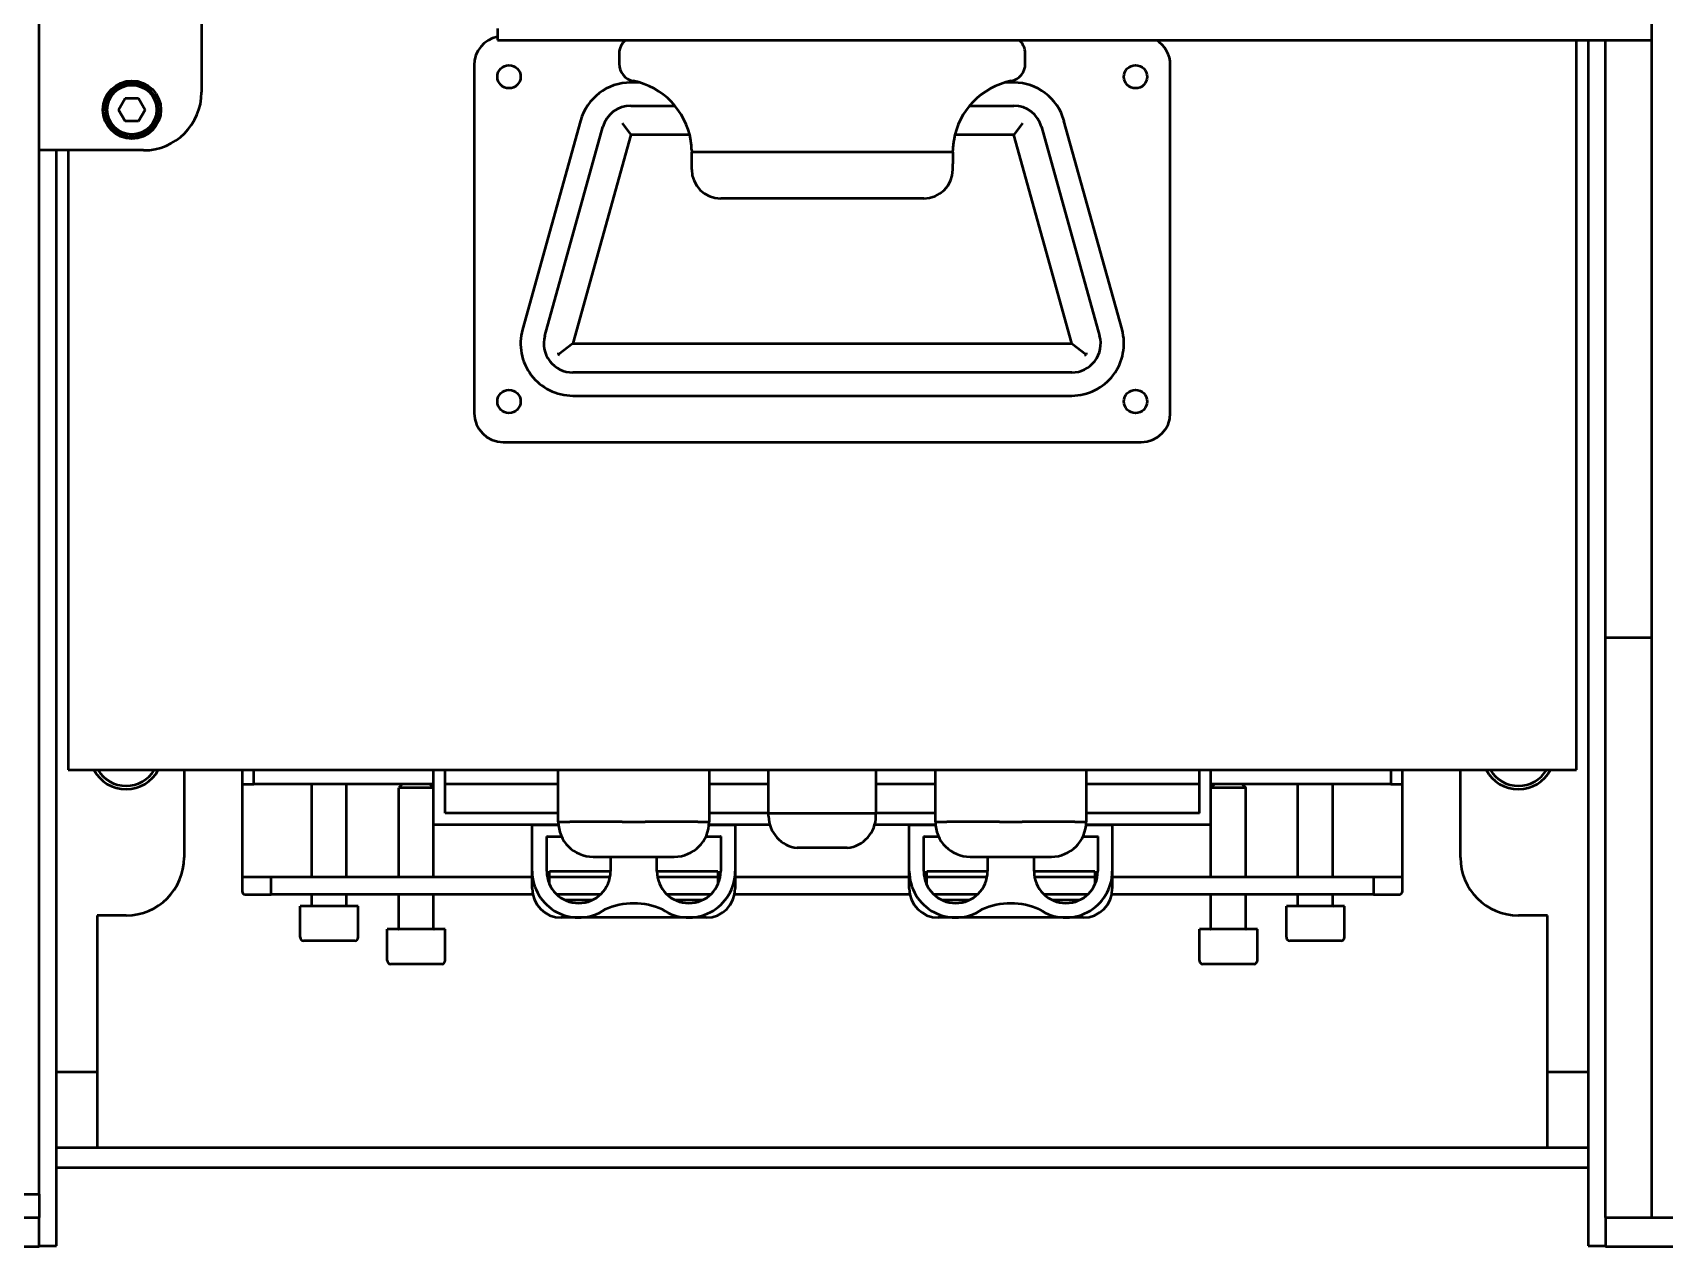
# Model space of a CAD drawing. Header units: millimetres. Extents: x 79 to 1474, y 97 to 691.
# Drawn here: x 639.2 to 920.4, y 120.1 to 329.4 of the extents above; entities that cross this region are included whole.
import ezdxf

# ---------------------------------------------------------------- set-up
doc = ezdxf.new("R2010")
doc.units = ezdxf.units.MM
doc.layers.add('Visible (ISO)', color=7, linetype='Continuous', lineweight=50)

msp = doc.modelspace()

# ---------------------------------------------------------------- linework, layer by layer
at = {"layer": 'Visible (ISO)'}
for p, q in [((640.27, 129.13), (640.27, 659.13)), ((640.27, 309.13), (640.27, 659.13)), ((918.27, 328.13), (918.27, 438.13)), ((668.27, 334.13), (668.27, 319.13)), ((719.27, 330.13), (719.27, 328.13)), ((719.27, 328.13), (918.27, 328.13)), ((905.27, 202.32), (905.27, 328.13)), ((907.27, 328.13), (907.27, 120.2)), ((910.27, 125.13), (910.27, 328.13)), ((918.27, 128.13), (918.27, 328.13)), ((715.27, 323.82), (715.27, 263.82)), ((740.27, 325.82), (740.27, 324.03)), ((810.27, 324.03), (810.27, 325.82)), ((835.27, 263.82), (835.27, 323.82)), ((743.77, 320.82), (742.27, 320.82)), ((808.27, 320.82), (806.77, 320.82)), ((653.96, 316.13), (655.11, 318.13)), ((655.11, 318.13), (657.42, 318.13)), ((657.42, 318.13), (658.58, 316.13)), ((651.67, 316.39), (652.02, 316.39)), ((652.02, 315.92), (651.67, 315.92)), ((652.02, 315.87), (651.67, 315.87)), ((655.11, 314.13), (653.96, 316.13)), ((658.58, 316.13), (657.42, 314.13)), ((742.27, 316.82), (749.87, 316.82)), ((800.66, 316.82), (808.27, 316.82)), ((657.42, 314.13), (655.11, 314.13)), ((733.6, 314.23), (723.6, 278.23)), ((727.45, 277.16), (737.45, 313.16)), ((740.75, 313.82), (742.27, 311.82)), ((809.79, 313.82), (808.27, 311.82)), ((813.08, 313.16), (823.08, 277.16)), ((826.94, 278.23), (816.94, 314.23)), ((742.27, 311.82), (732.27, 275.82)), ((752.4, 311.82), (742.27, 311.82)), ((808.27, 311.82), (798.13, 311.82)), ((818.27, 275.82), (808.27, 311.82)), ((658.27, 309.13), (640.27, 309.13)), ((643.27, 120.2), (643.27, 309.13)), ((645.27, 309.13), (645.27, 202.32)), ((752.77, 309.09), (752.76, 309.09)), ((752.77, 309.09), (752.77, 308.82)), ((797.77, 308.82), (752.77, 308.82)), ((752.77, 306.82), (752.77, 308.82)), ((752.77, 305.82), (752.77, 306.82)), ((797.77, 309.09), (797.77, 309.09)), ((797.77, 308.82), (797.77, 309.09)), ((797.77, 308.82), (797.77, 306.82)), ((797.77, 305.82), (797.77, 306.82)), ((792.77, 300.82), (757.77, 300.82)), ((732.27, 275.82), (729.79, 273.94)), ((732.27, 275.82), (818.27, 275.82)), ((818.27, 275.82), (820.75, 273.94)), ((818.27, 270.82), (732.27, 270.82)), ((732.27, 266.82), (818.27, 266.82)), ((720.27, 258.82), (830.27, 258.82)), ((910.27, 225.13), (918.27, 225.13)), ((645.27, 202.32), (905.27, 202.32)), ((665.27, 202.32), (665.27, 187.2)), ((675.27, 202.32), (675.27, 199.82)), ((675.27, 199.82), (675.27, 183.82)), ((675.27, 199.82), (677.27, 199.82)), ((677.27, 199.82), (677.27, 202.32)), ((708.27, 199.82), (677.27, 199.82)), ((687.27, 183.82), (687.27, 199.82)), ((693.27, 183.82), (693.27, 199.82)), ((702.88, 199.82), (702.27, 199.21)), ((707.65, 199.82), (708.27, 199.21)), ((708.27, 192.82), (708.27, 202.32)), ((710.27, 194.82), (710.27, 202.32)), ((729.77, 199.82), (710.27, 199.82)), ((729.77, 193.32), (729.77, 202.32)), ((755.77, 202.32), (755.77, 193.32)), ((766.02, 199.82), (755.77, 199.82)), ((766.02, 194.82), (766.02, 202.32)), ((784.52, 202.32), (784.52, 194.82)), ((794.77, 199.82), (784.52, 199.82)), ((794.77, 193.32), (794.77, 202.32)), ((820.77, 202.32), (820.77, 193.32)), ((840.27, 199.82), (820.77, 199.82)), ((840.27, 194.82), (840.27, 202.32)), ((842.27, 192.82), (842.27, 202.32)), ((873.27, 199.82), (842.27, 199.82)), ((842.88, 199.82), (842.27, 199.21)), ((847.65, 199.82), (848.27, 199.21)), ((857.27, 183.82), (857.27, 199.82)), ((863.27, 183.82), (863.27, 199.82)), ((873.27, 202.32), (873.27, 199.82)), ((873.27, 199.82), (875.27, 199.82)), ((875.27, 199.82), (875.27, 202.32)), ((875.27, 183.82), (875.27, 199.82)), ((885.27, 187.2), (885.27, 202.32)), ((708.27, 199.21), (702.27, 199.21)), ((702.27, 183.82), (702.27, 199.21)), ((848.27, 199.21), (842.27, 199.21)), ((848.27, 183.82), (848.27, 199.21)), ((729.77, 194.82), (710.27, 194.82)), ((766.02, 194.82), (755.77, 194.82)), ((766.02, 194.82), (766.52, 194.82)), ((766.02, 194.32), (766.02, 194.82)), ((766.52, 194.82), (770.64, 194.82)), ((770.64, 194.82), (774.77, 194.82)), ((774.77, 194.82), (775.77, 194.82)), ((775.77, 194.82), (779.89, 194.82)), ((779.89, 194.82), (784.02, 194.82)), ((784.02, 194.82), (784.52, 194.82)), ((794.77, 194.82), (784.52, 194.82)), ((784.52, 194.32), (784.52, 194.82)), ((840.27, 194.82), (820.77, 194.82)), ((729.79, 192.82), (708.27, 192.82)), ((708.27, 183.82), (708.27, 192.82)), ((725.27, 192.82), (729.79, 192.82)), ((725.27, 184.82), (725.27, 192.82)), ((729.77, 193.32), (730.03, 193.32)), ((730.03, 193.32), (731, 193.32)), ((731, 193.32), (731.73, 193.32)), ((736.27, 193.32), (731.73, 193.32)), ((740.8, 193.32), (736.27, 193.32)), ((740.8, 193.32), (741.8, 193.32)), ((741.8, 193.32), (743.73, 193.32)), ((743.73, 193.32), (744.73, 193.32)), ((749.27, 193.32), (744.73, 193.32)), ((753.8, 193.32), (749.27, 193.32)), ((753.8, 193.32), (754.53, 193.32)), ((754.53, 193.32), (755.5, 193.32)), ((755.5, 193.32), (755.77, 193.32)), ((766.23, 192.82), (755.75, 192.82)), ((755.75, 192.82), (760.27, 192.82)), ((760.27, 192.82), (760.27, 184.82)), ((794.79, 192.82), (784.31, 192.82)), ((790.27, 192.82), (794.79, 192.82)), ((790.27, 184.82), (790.27, 192.82)), ((794.77, 193.32), (795.03, 193.32)), ((795.03, 193.32), (796, 193.32)), ((796, 193.32), (796.73, 193.32)), ((801.27, 193.32), (796.73, 193.32)), ((805.8, 193.32), (801.27, 193.32)), ((805.8, 193.32), (806.8, 193.32)), ((806.8, 193.32), (808.73, 193.32)), ((808.73, 193.32), (809.73, 193.32)), ((814.27, 193.32), (809.73, 193.32)), ((818.8, 193.32), (814.27, 193.32)), ((818.8, 193.32), (819.53, 193.32)), ((819.53, 193.32), (820.5, 193.32)), ((820.5, 193.32), (820.77, 193.32)), ((842.27, 192.82), (820.75, 192.82)), ((820.75, 192.82), (825.27, 192.82)), ((825.27, 192.82), (825.27, 184.82)), ((842.27, 183.82), (842.27, 192.82)), ((727.77, 184.82), (727.77, 190.82)), ((727.77, 190.82), (730.31, 190.82)), ((755.22, 190.82), (757.77, 190.82)), ((757.77, 190.82), (757.77, 184.82)), ((779.57, 188.85), (770.97, 188.85)), ((792.77, 184.82), (792.77, 190.82)), ((792.77, 190.82), (795.31, 190.82)), ((820.22, 190.82), (822.77, 190.82)), ((822.77, 190.82), (822.77, 184.82)), ((735.77, 187.32), (749.77, 187.32)), ((738.77, 187.32), (738.77, 184.82)), ((746.77, 184.82), (746.77, 187.32)), ((800.77, 187.32), (814.77, 187.32)), ((803.77, 187.32), (803.77, 184.82)), ((811.77, 184.82), (811.77, 187.32)), ((680.27, 183.82), (675.27, 183.82)), ((675.27, 183.82), (675.27, 181.32)), ((725.27, 183.82), (680.27, 183.82)), ((680.27, 180.82), (680.27, 183.82)), ((725.27, 181.82), (725.27, 184.82)), ((728.27, 182.53), (728.27, 184.82)), ((728.27, 184.82), (738.77, 184.82)), ((738.68, 183.82), (728.27, 183.82)), ((746.77, 184.82), (757.27, 184.82)), ((757.27, 183.82), (746.86, 183.82)), ((757.27, 184.82), (757.27, 182.53)), ((760.27, 184.82), (760.27, 181.82)), ((790.27, 183.82), (760.27, 183.82)), ((790.27, 181.82), (790.27, 184.82)), ((793.27, 182.53), (793.27, 184.82)), ((793.27, 184.82), (803.77, 184.82)), ((803.68, 183.82), (793.27, 183.82)), ((811.77, 184.82), (822.27, 184.82)), ((822.27, 183.82), (811.86, 183.82)), ((822.27, 184.82), (822.27, 182.53)), ((825.27, 184.82), (825.27, 181.82)), ((870.27, 183.82), (825.27, 183.82)), ((875.27, 183.82), (870.27, 183.82)), ((870.27, 183.82), (870.27, 180.82)), ((875.27, 181.32), (875.27, 183.82)), ((675.77, 180.82), (680.27, 180.82)), ((725.37, 180.82), (680.27, 180.82)), ((687.27, 178.92), (687.27, 180.82)), ((693.27, 178.92), (693.27, 180.82)), ((702.27, 174.92), (702.27, 180.82)), ((708.27, 174.92), (708.27, 180.82)), ((737.04, 180.82), (729.49, 180.82)), ((756.04, 180.82), (748.49, 180.82)), ((790.37, 180.82), (760.17, 180.82)), ((802.04, 180.82), (794.49, 180.82)), ((821.04, 180.82), (813.49, 180.82)), ((870.27, 180.82), (825.17, 180.82)), ((842.27, 174.92), (842.27, 180.82)), ((848.27, 174.92), (848.27, 180.82)), ((857.27, 178.92), (857.27, 180.82)), ((863.27, 178.92), (863.27, 180.82)), ((870.27, 180.82), (874.77, 180.82)), ((695.27, 178.82), (685.27, 178.82)), ((685.27, 173.42), (685.27, 178.82)), ((695.27, 173.42), (695.27, 178.82)), ((735.56, 179.82), (730.98, 179.82)), ((754.56, 179.82), (749.98, 179.82)), ((800.56, 179.82), (795.98, 179.82)), ((819.56, 179.82), (814.98, 179.82)), ((865.27, 178.82), (855.27, 178.82)), ((855.27, 173.42), (855.27, 178.82)), ((865.27, 173.42), (865.27, 178.82)), ((655.27, 177.2), (650.27, 177.2)), ((650.27, 177.2), (650.27, 137.2)), ((710.27, 174.82), (700.27, 174.82)), ((700.27, 169.42), (700.27, 174.82)), ((710.27, 169.42), (710.27, 174.82)), ((755.27, 176.82), (730.27, 176.82)), ((820.27, 176.82), (795.27, 176.82)), ((850.27, 174.82), (840.27, 174.82)), ((840.27, 169.42), (840.27, 174.82)), ((850.27, 169.42), (850.27, 174.82)), ((900.27, 177.2), (895.27, 177.2)), ((900.27, 137.2), (900.27, 177.2)), ((694.67, 172.82), (685.87, 172.82)), ((864.67, 172.82), (855.87, 172.82)), ((709.67, 168.82), (700.87, 168.82)), ((849.67, 168.82), (840.87, 168.82)), ((643.27, 150.2), (650.27, 150.2)), ((900.27, 150.2), (907.27, 150.2)), ((643.27, 137.2), (650.27, 137.2)), ((650.27, 137.2), (900.27, 137.2)), ((900.27, 137.2), (907.27, 137.2)), ((907.27, 133.66), (643.27, 133.66)), ((220.27, 129.13), (640.27, 129.13)), ((640.27, 129.13), (640.27, 125.13)), ((918.27, 125.13), (918.27, 128.13)), ((631.77, 125.13), (640.27, 125.13)), ((640.27, 120.13), (640.27, 125.13)), ((910.27, 125.13), (910.27, 120.13)), ((910.27, 125.13), (918.27, 125.13)), ((918.27, 125.13), (948.27, 125.13)), ((633.52, 120.13), (640.27, 120.13)), ((640.27, 120.2), (643.27, 120.2)), ((907.27, 120.2), (910.27, 120.2)), ((910.27, 120.13), (928.67, 120.13))]:
    msp.add_line(p, q, dxfattribs=at)
for centre, radius in [((721.27, 321.82), 2), ((829.27, 321.82), 2), ((656.27, 316.13), 5), ((656.27, 316.13), 4.25), ((721.27, 265.82), 2), ((829.27, 265.82), 2)]:
    msp.add_circle(centre, radius, dxfattribs=at)
for centre, radius, start, end in [((720.27, 323.82), 5, 101.537, 180), ((743.27, 325.82), 3, 129.7781, 180), ((807.27, 325.82), 3, 0, 50.2219), ((830.27, 323.82), 5, 0, 59.4422), ((743.27, 324.03), 3, 180, 258.8401), ((807.27, 324.03), 3, 281.16, 0), ((656.27, 316.13), 4.6, 183.2402, 176.7598), ((742.27, 311.82), 9, 90, 164.4759), ((740.27, 308.82), 12.5, 9.2069, 78.8401), ((810.27, 308.82), 12.5, 101.16, 170.7931), ((808.27, 311.82), 9, 15.5241, 90), ((658.27, 319.13), 10, 270, 0), ((656.27, 316.13), 4.6, 176.7598, 182.656), ((742.27, 311.82), 5, 90, 164.4759), ((808.27, 311.82), 5, 15.5241, 90), ((757.77, 305.82), 5, 180, 270), ((792.77, 305.82), 5, 270, 0), ((732.27, 275.82), 9, 164.4759, 270), ((732.27, 275.82), 5, 164.4759, 270), ((818.27, 275.82), 9, 270, 15.5241), ((818.27, 275.82), 5, 270, 15.5241), ((720.27, 263.82), 5, 180, 270), ((830.27, 263.82), 5, 270, 0), ((655.27, 205.2), 6.25, 207.4042, 332.5959), ((655.27, 205.2), 5.67, 210.4872, 329.5128), ((895.27, 205.2), 6.25, 207.4042, 332.5959), ((895.27, 205.2), 5.67, 210.4872, 329.5128), ((771.52, 194.32), 5.5, 180, 264.2608), ((779.02, 194.32), 5.5, 275.7392, 0), ((735.77, 193.32), 6, 180, 270), ((749.77, 193.32), 6, 270, 0), ((800.77, 193.32), 6, 180, 270), ((814.77, 193.32), 6, 270, 0), ((729.27, 189.42), 2, 135.573, 138.5904), ((756.27, 189.42), 2, 41.4096, 44.427), ((794.27, 189.42), 2, 135.573, 138.5904), ((821.27, 189.42), 2, 41.4096, 44.427), ((655.27, 187.2), 10, 270, 0), ((895.27, 187.2), 10, 180, 270), ((733.27, 184.82), 8, 180, 304.4479), ((733.27, 184.82), 5.5, 180, 0), ((752.27, 184.82), 5.5, 180, 0), ((752.27, 184.82), 8, 235.5521, 0), ((798.27, 184.82), 8, 180, 304.4479), ((798.27, 184.82), 5.5, 180, 0), ((817.27, 184.82), 5.5, 180, 0), ((817.27, 184.82), 8, 235.5521, 0), ((675.77, 181.32), 0.5, 180, 270), ((730.27, 181.82), 5, 180, 270), ((755.27, 181.82), 5, 270, 0), ((795.27, 181.82), 5, 180, 270), ((820.27, 181.82), 5, 270, 0), ((874.77, 181.32), 0.5, 270, 0), ((687.17, 178.92), 0.1, 270, 0), ((693.37, 178.92), 0.1, 180, 270), ((742.77, 166.76), 12.5, 66.5481, 113.452), ((807.77, 166.76), 12.5, 66.5481, 113.452), ((857.17, 178.92), 0.1, 270, 0), ((863.37, 178.92), 0.1, 180, 270), ((702.17, 174.92), 0.1, 270, 0), ((708.37, 174.92), 0.1, 180, 270), ((842.17, 174.92), 0.1, 270, 0), ((848.37, 174.92), 0.1, 180, 270), ((685.87, 173.42), 0.6, 180, 270), ((694.67, 173.42), 0.6, 270, 0), ((855.87, 173.42), 0.6, 180, 270), ((864.67, 173.42), 0.6, 270, 0), ((700.87, 169.42), 0.6, 180, 270), ((709.67, 169.42), 0.6, 270, 0), ((840.87, 169.42), 0.6, 180, 270), ((849.67, 169.42), 0.6, 270, 0)]:
    msp.add_arc(centre, radius, start, end, dxfattribs=at)
for points, knots in [([(752.76, 309.09), (752.76, 309.18), (752.76, 309.29), (752.74, 309.59), (752.73, 309.81), (752.68, 310.31), (752.65, 310.57), (752.61, 310.82)], [-0.5078697, -0.5078697, -0.5078697, -0.5078697, -0.4572069, -0.4572069, -0.3814601, -0.3814601, -0.3057134, -0.3057134, -0.3057134, -0.3057134]), ([(797.93, 310.82), (797.89, 310.57), (797.85, 310.31), (797.8, 309.81), (797.79, 309.59), (797.77, 309.29), (797.77, 309.18), (797.77, 309.09)], [0.3057134, 0.3057134, 0.3057134, 0.3057134, 0.3814601, 0.3814601, 0.4572069, 0.4572069, 0.5078697, 0.5078697, 0.5078697, 0.5078697])]:
    msp.add_open_spline(points, degree=3, knots=knots, dxfattribs=at)
for points in [[(729.74, 274.2), (729.75, 274.12), (729.77, 274.03), (729.79, 273.94)], [(730.03, 273.82), (729.95, 273.86), (729.87, 273.9), (729.79, 273.94)], [(820.5, 273.82), (820.58, 273.86), (820.67, 273.9), (820.75, 273.94)], [(820.79, 274.2), (820.78, 274.12), (820.76, 274.03), (820.75, 273.94)]]:
    msp.add_open_spline(points, degree=3, dxfattribs=at)

doc.saveas('drawing.dxf')
